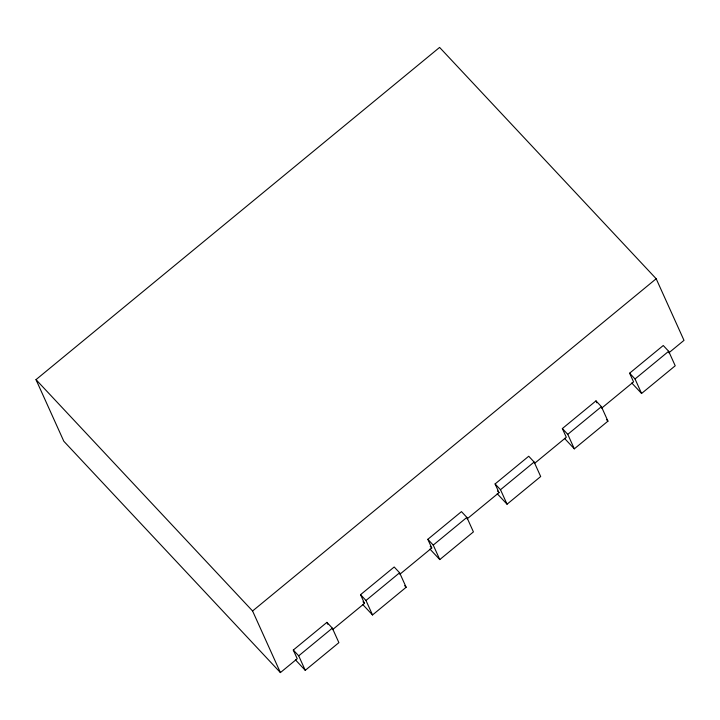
<?xml version="1.0" encoding="UTF-8"?>
<svg xmlns="http://www.w3.org/2000/svg" width="720" height="720" viewBox="0 0 720 720"><rect width="100%" height="100%" fill="white"/><g stroke="black" fill="none" stroke-linecap="round" stroke-linejoin="round"><path stroke-width="1.08" d="M295.434 659.835L305.253 670.329L338.886 642.645L332.343 628.146L326.925 622.359L293.292 650.052L297.225 658.746L280.404 672.588L63.819 441.252L36 379.638L439.596 47.412L656.181 278.748L684 340.362L668.862 352.818M280.404 672.588L252.585 610.983L656.181 278.748M332.577 629.64L364.491 603.378L360.558 594.675L394.191 566.991L399.609 572.778L406.152 587.268L372.519 614.961L362.7 604.467M399.843 574.272L431.757 548.001L427.824 539.307L461.457 511.623L466.875 517.401L473.418 531.9L439.785 559.584L429.966 549.099M467.109 518.895L499.023 492.633L495.09 483.939L528.723 456.246L534.141 462.033L540.684 476.532L507.051 504.216L497.232 493.722M534.375 463.527L566.289 437.265L562.356 428.562L595.989 400.878L601.407 406.665L607.95 421.155L574.317 448.839L564.498 438.354M601.641 408.159L633.555 381.888L629.622 373.194L663.255 345.51L668.673 351.288L675.216 365.787L641.583 393.471L631.764 382.977M305.253 670.329L298.71 655.83L332.343 628.146M372.519 614.961L365.976 600.462L399.609 572.778M439.785 559.584L433.242 545.094L466.875 517.401M507.051 504.216L500.508 489.717L534.141 462.033M574.317 448.839L567.774 434.349L601.407 406.665M641.583 393.471L635.04 378.972L668.673 351.288M629.622 373.194L635.04 378.972M606.438 419.544L607.95 421.155M562.356 428.562L567.774 434.349M495.09 483.939L500.508 489.717M497.511 491.022L499.023 492.633M427.824 539.307L433.242 545.094M430.245 546.399L431.757 548.001M404.64 585.657L406.152 587.268M360.558 594.675L365.976 600.462M362.979 601.767L364.491 603.378M293.292 650.052L298.71 655.83M36 379.638L252.585 610.983M595.989 400.878L596.862 402.813M326.925 622.359L327.798 624.294"/></g></svg>
